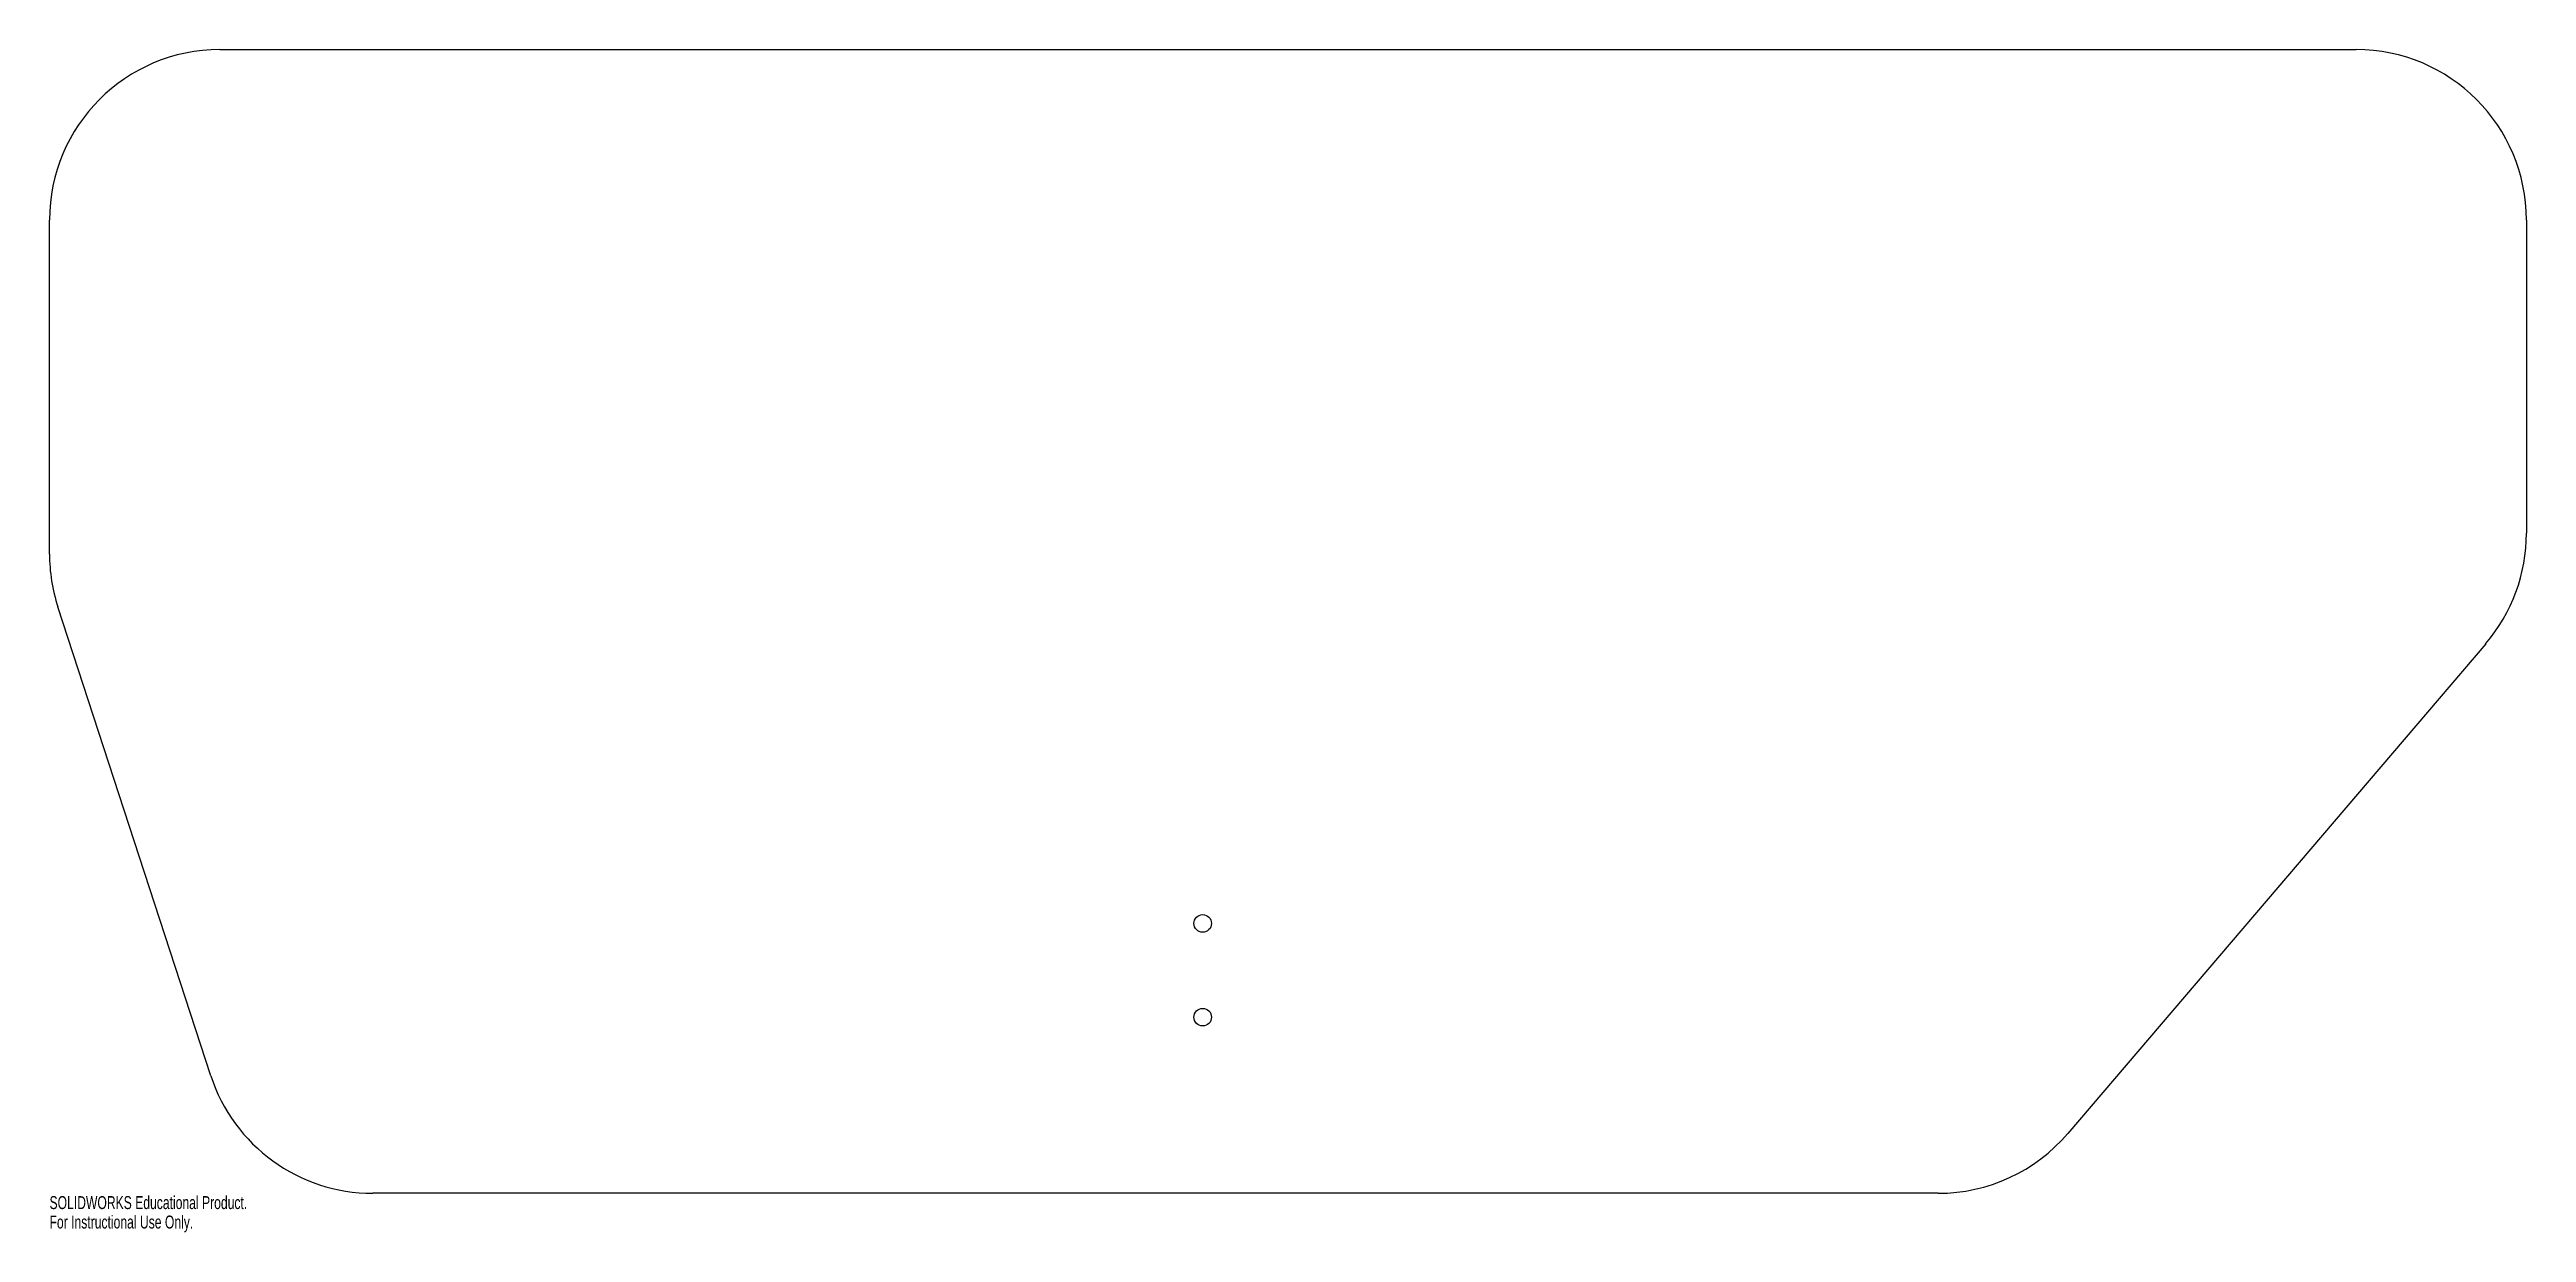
# Model space of a CAD drawing. Header units: inches. Extents: x -47 to -10.6, y 28.9 to 46.2.
import ezdxf

# ---------------------------------------------------------------- set-up
doc = ezdxf.new("R2010")
doc.units = ezdxf.units.IN
doc.header["$MEASUREMENT"] = 0
doc.styles.add('SLDTEXTSTYLE0', font='TXT', dxfattribs={"width": 0.7})

msp = doc.modelspace()

# ---------------------------------------------------------------- linework, layer by layer
at = {"color": 7, "linetype": 'Continuous', "lineweight": 25}
for p, q in [((-44.468, 46.244), (-13.128, 46.244)), ((-46.968, 38.845), (-46.968, 43.744)), ((-10.628, 43.744), (-10.628, 39.152)), ((-44.602, 31.194), (-46.844, 38.07)), ((-11.226, 37.529), (-17.357, 30.346)), ((-19.259, 29.47), (-42.225, 29.47))]:
    msp.add_line(p, q, dxfattribs=at)
for centre in [(-30.049, 33.428), (-30.049, 32.053)]:
    msp.add_circle(centre, 0.129, dxfattribs=at)
for centre, start, end in [((-44.468, 43.744), 90, 180), ((-13.128, 43.744), 0, 90), ((-13.128, 39.152), 319.5151, 0), ((-44.468, 38.845), 180, 198.0604), ((-42.225, 31.97), 198.0604, 270), ((-19.259, 31.97), 270, 319.5151)]:
    msp.add_arc(centre, 2.5, start, end, dxfattribs=at)

# ---------------------------------------------------------------- texts
at = {"color": 7, "linetype": 'Continuous', "char_height": 0.1903, "attachment_point": 1, "style": 'SLDTEXTSTYLE0'}
for s, insert in [('SOLIDWORKS Educational Product.', (-46.968, 29.429)), ('For Instructional Use Only.', (-46.968, 29.144))]:
    msp.add_mtext(s, dxfattribs=dict(at, insert=insert))

doc.saveas('drawing.dxf')
